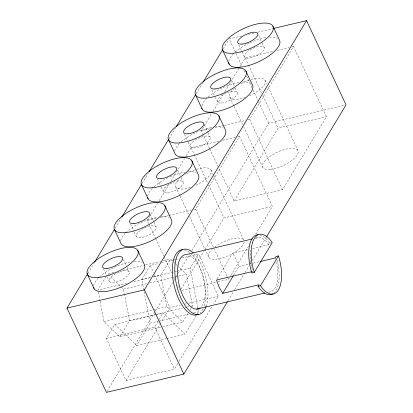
<?xml version="1.0" encoding="UTF-8"?>
<svg xmlns="http://www.w3.org/2000/svg" width="413" height="413" viewBox="0 0 413 413"><rect width="100%" height="100%" fill="white"/><g stroke="black" fill="none" stroke-linecap="round" stroke-linejoin="round"><path stroke-width="0.31" stroke-dasharray="2.06 1.55" d="M87.912 273.354L94.226 262.875M115.165 228.121L121.143 218.193M142.082 183.439L148.06 173.512M169 138.758L175.313 128.278M196.252 93.524L202.566 83.044M223.17 48.842L228.817 39.467M106.022 276.565L97.896 290.06L127.168 283.153M148.551 223.479L147.193 220.578L157.508 203.459M159.17 200.697L169.154 184.126M170.817 181.364L184.461 158.721M186.124 155.959L191.116 147.673L219.029 141.086M209.406 148.257L201.25 130.849L211.57 113.725M212.896 111.52L223.211 94.396M224.879 91.634L239.519 67.329M239.85 66.777L245.177 57.944L273.086 51.357M177.729 363.574L174.4 369.098L126.017 380.512L106.291 338.392L114.737 324.37L155.056 314.861M143.843 290.256L141.762 279.508L150.213 265.487L158.897 263.437M193.718 209.603L195.576 209.164L239.499 136.259L272.384 206.459L255.415 234.63M247.774 119.873L249.633 119.434L293.555 46.53L326.44 116.729L282.518 189.634L234.135 201.048L218.916 168.561M100.085 301.397L103.983 321.551L119.822 336.858L129.574 320.669L124.463 294.211M187.595 313.926L182.716 322.021L166.878 306.714L160.796 275.218L170.548 259.028L172.309 260.727M107.101 391.245L154.958 311.81M155.288 311.263L172.572 282.575M173.899 280.37L174.565 279.265M175.892 277.061L177.889 273.752M178.22 273.2L189.521 254.444M191.844 250.583L268.61 123.157L344.778 105.186M114.737 324.37L136.682 345.578L150.198 323.147L143.961 290.891M106.291 338.392L154.674 326.977L157.921 321.582M159.222 319.43L163.12 312.956L185.065 334.163L195.943 316.11M197.848 307.938L190.145 268.089L198.596 254.072L218.327 296.193L213.666 303.922M126.017 380.512L159.624 324.726M159.96 324.174L169.944 307.608L180.486 305.119M181.075 289.126L203.702 251.569M205.034 249.359L224.001 217.873L272.384 206.459M234.135 201.048L278.057 128.144L326.44 116.729M189.872 310.148L192.468 305.832L186.387 274.335L178.468 266.679M217.13 278.925L232.607 253.231L248.249 249.54M197.259 313.921L198.581 311.732L197.966 308.568M179.061 361.365L212.003 306.683M217.914 281.852L228.461 279.369L229.458 277.712M230.79 275.502L248.425 246.225M233.582 275.301L238.848 266.555L236.107 259.266L232.607 253.231M228.048 300.721L233.366 291.893M234.698 289.689L244.666 273.138M244.997 272.585L248.987 265.967M250.314 263.762L250.98 262.658M252.307 260.448L266.266 237.284M251.853 272.962L252.761 271.455L251.15 265.167A27.872 12.607 76.7 0 1 250.361 250.113M252.632 248.507L268.894 244.672L269.803 243.164L272.224 242.596M241.636 35.967L229.153 38.915L241.941 66.219M248.502 34.346L254.124 33.025M257.867 32.137L272.854 28.605M277.428 50.334L289.214 47.552M291.697 46.968L293.555 46.53M201.25 130.849L210.558 128.655M214.899 127.627L223.583 125.583M224.202 125.433L245.291 120.457M222.752 140.208L235.157 137.281M237.64 136.698L239.499 136.259M147.193 220.578L157.116 218.24M160.218 217.506L168.282 215.607M168.902 215.457L191.234 210.191M255.549 238.187L258.677 237.449M113.88 272.399L107.648 273.871L123.487 289.172L124.339 293.581M122.594 270.345L145.015 265.053M145.639 264.909L160.585 261.377M163.073 260.794L170.548 259.028M161.375 262.854L172.541 260.216M173.161 260.071L175.024 259.632M175.644 259.488L179.366 258.605M181.844 258.022L198.596 254.072M141.762 279.508L150.451 277.459M153.548 276.725L176.501 271.31M177.12 271.165L190.145 268.089M134.019 281.537L150.833 277.567M153.321 276.984L160.796 275.218M123.487 289.172L147.152 283.592M149.645 283.003L178.292 276.245M178.912 276.096L186.387 274.335M238.848 266.555L252.617 263.308M253.241 263.164L258.874 261.832M181.937 290.344L217.295 282.002M103.983 321.551L153.801 309.796M154.426 309.652L166.878 306.714M184.828 304.092L186.072 303.803M188.55 303.214L218.327 296.193M129.574 320.669L156.351 314.35M156.976 314.205L182.505 308.181M184.998 307.592L186.867 307.153M187.487 307.004L188.736 306.709M191.224 306.121L192.468 305.832M155.675 314.711L163.12 312.956M150.198 323.147L158.262 321.247M158.881 321.097L188.653 314.071M193.614 312.904L198.581 311.732M119.822 336.858L162.164 326.869M162.789 326.719L182.716 322.021M136.682 345.578L166.454 338.557M167.074 338.407L185.065 334.163M174.069 262.431L175.386 263.706M175.83 264.129L178.029 266.256M268.894 244.672L265.781 240.882A27.872 12.607 76.7 0 0 255.549 238.492M258.755 35.704L261.914 42.441M262.178 43.004L264.284 47.495M265.048 80.313L266.953 84.371M268.037 86.694L297.933 150.513M245.177 57.944L248.167 64.325M248.435 64.903L261.754 93.333M262.838 95.656L278.057 128.144M238.879 45.141L244.403 56.932M243.846 70.287L245.208 73.194M246.566 76.095L252.013 87.716M253.102 90.039L258.27 101.077M258.543 101.66L268.61 123.157M231.729 80.566L234.883 87.308M235.147 87.871L237.253 92.362M249.633 119.434L282.518 189.634M229.762 97.065L233.841 105.769M234.109 106.347L242.534 124.334M243.624 126.657L262.647 167.265M211.848 90.008L215.008 96.745M215.271 97.308L217.372 101.799M204.435 124.871L207.858 132.17M208.121 132.733L210.222 137.23M209.675 148.835L217.832 166.238M210.991 170.042L213.433 175.262M213.707 175.845L243.876 240.242A19.535 7.315 -25.1 0 0 214.956 246.829M191.116 147.673L207.424 182.484M208.508 184.807L224.001 217.873M184.559 134.313L187.977 141.613M188.24 142.175L190.347 146.667M177.667 170.301L180.827 177.038M181.09 177.6L183.191 182.092M195.576 209.164L227.104 276.467M227.372 277.046L228.461 279.369M175.701 186.795L179.779 195.499M180.053 196.082L188.478 214.063M189.562 216.386L208.586 257M157.529 179.175L160.946 186.48M161.209 187.037L163.316 191.534M150.115 214.042L153.796 221.905M154.059 222.468L156.166 226.959M148.825 224.063L155.345 237.986M155.618 238.564L163.77 255.972M164.044 256.55L171.38 272.219M173.553 276.86L174.369 278.599M177.631 285.559L179.536 289.621M150.213 265.487L153.455 272.41M154.534 274.717L169.944 307.608M130.498 224.042L133.92 231.342M134.184 231.905L136.285 236.396M123.348 259.467L126.765 266.772M127.028 267.33L129.135 271.826M154.674 326.977L174.4 369.098M103.467 268.909L106.89 276.209M107.153 276.772L109.259 281.263M275.135 257.996L275.43 259.137M276.163 261.997L276.746 264.284A27.872 12.607 76.7 0 1 268.083 291.934M98.263 291.95L99.967 300.767M259.762 234.858A30.655 13.866 76.7 0 1 269.803 243.164M277.071 260.025A30.655 13.866 76.7 0 1 274.067 292.889M120.673 240.82A27.872 10.439 -25.1 0 1 125.046 233.562M125.826 232.777A27.872 10.439 -25.1 0 1 157.756 217.031M161.323 216.603A27.872 10.439 -25.1 0 1 169.304 217.728M93.643 285.688A27.872 10.439 -25.1 0 1 98.015 278.429M99.636 276.849A27.872 10.439 -25.1 0 1 113.874 267.516M114.416 267.257A27.872 10.439 -25.1 0 1 131.324 261.801M134.297 261.47A27.872 10.439 -25.1 0 1 142.273 262.596M193.965 253.623A33.443 15.126 76.7 0 1 206.309 305.94M189.598 255.389A27.872 12.607 76.7 0 1 204.172 281.408A27.872 12.607 76.7 0 1 199.778 308.083M147.699 195.953A27.872 10.439 -25.1 0 1 152.072 188.695M154.137 186.722A27.872 10.439 -25.1 0 1 168.473 177.523M170.125 176.764A27.872 10.439 -25.1 0 1 185.385 172.071M188.354 171.741A27.872 10.439 -25.1 0 1 196.335 172.861M174.73 151.091A27.872 10.439 -25.1 0 1 179.103 143.832M181.168 141.855A27.872 10.439 -25.1 0 1 195.504 132.661M196.051 132.403A27.872 10.439 -25.1 0 1 212.416 127.204M215.385 126.874A27.872 10.439 -25.1 0 1 223.361 127.999M228.792 61.356A27.872 10.439 -25.1 0 1 233.164 54.098M235.224 52.121A27.872 10.439 -25.1 0 1 249.56 42.926M250.108 42.668A27.872 10.439 -25.1 0 1 266.473 37.475M269.441 37.144A27.872 10.439 -25.1 0 1 277.422 38.264M201.864 105.692A27.872 10.439 -25.1 0 1 206.133 98.965M208.193 96.988A27.872 10.439 -25.1 0 1 222.535 87.793M223.077 87.535A27.872 10.439 -25.1 0 1 239.442 82.342M242.416 82.006A27.872 10.439 -25.1 0 1 250.392 83.132M184.389 249.834A33.443 15.126 76.7 0 1 201.673 272.002A33.443 15.126 76.7 0 1 203.888 306.513M202.938 308.929A33.443 15.126 76.7 0 1 200.279 312.868M186.614 173.672A19.535 7.315 -25.1 0 1 210.8 169.733A19.535 7.315 -25.1 0 1 194.957 185.716M190.269 187.461A19.535 7.315 -25.1 0 1 176.444 187.709A19.535 7.315 -25.1 0 1 179.727 178.555M244.14 242.214A19.535 7.315 -25.1 0 1 219.685 258.59A19.535 7.315 -25.1 0 1 212.179 249.153M251.063 79.466A19.535 7.315 -25.1 0 1 265.332 82.141A19.535 7.315 -25.1 0 1 249.013 95.986M245.492 97.349A19.535 7.315 -25.1 0 1 230.263 97.757A19.535 7.315 -25.1 0 1 235.684 87.241M240.671 83.942A19.535 7.315 -25.1 0 1 250.479 79.647M144.338 228.012A11.001 4.12 -25.1 0 1 155.835 229.329A11.001 4.12 -25.1 0 1 138.794 237.625A11.001 4.12 -25.1 0 1 143.822 228.26M249.948 49.896A11.001 4.12 -25.1 0 1 264.444 48.522A11.001 4.12 -25.1 0 1 248.941 58.114A11.001 4.12 -25.1 0 1 249.478 50.185M201.033 137.183A11.001 4.12 -25.1 0 1 208.746 141.101A11.001 4.12 -25.1 0 1 191.333 147.534A11.001 4.12 -25.1 0 1 200.506 137.379M119.946 271.78A11.001 4.12 -25.1 0 1 128.107 275.187A11.001 4.12 -25.1 0 1 111.195 282.415A11.001 4.12 -25.1 0 1 116.791 273.127M117.307 272.874A11.001 4.12 -25.1 0 1 119.419 271.976M270.185 169.418A19.535 7.315 -25.1 0 0 298.196 152.48A19.535 7.315 -25.1 0 0 272.487 154.772A19.535 7.315 -25.1 0 0 270.185 169.418M221.621 103.013A11.001 4.12 -25.1 0 0 237.403 93.472A11.001 4.12 -25.1 0 0 222.917 94.758A11.001 4.12 -25.1 0 0 221.621 103.013M167.559 192.742A11.001 4.12 -25.1 0 0 183.346 183.202A11.001 4.12 -25.1 0 0 168.86 184.492A11.001 4.12 -25.1 0 0 167.559 192.742"/><path stroke-width="0.62" d="M227.382 301.82L183.847 374.085L106.435 392.35L66.973 308.108L87.912 273.354M94.556 262.322L114.499 229.225M121.809 217.088L141.747 183.991M149.062 171.854L168.669 139.31M176.31 126.626L195.586 94.629M203.227 81.939L222.839 49.395M66.973 308.108L144.39 289.843L306.565 20.65L346.027 104.892L266.597 236.732M251.507 271.749L216.474 280.019L219.215 287.309L222.715 293.344L233.252 275.848M254.274 272.389L272.224 242.596A30.655 13.866 76.7 0 0 254.31 238.415A30.655 13.866 76.7 0 0 254.274 272.389L251.853 272.962A30.655 13.866 76.7 0 1 258.151 234.723M273.189 293.581A30.655 13.866 76.7 0 1 258.094 286.286L259.003 284.779L222.715 293.344M258.094 286.286L260.515 285.713L278.465 255.921L276.044 256.488L275.135 257.996L260.123 261.537M273.478 28.456L306.565 20.65M252.42 238.926L186.103 254.573A27.872 12.607 76.7 0 0 179.232 285.259A27.872 12.607 76.7 0 0 199.293 308.382M196.645 309.125L264.836 293.034M272.941 26.22L279.518 40.262A27.872 10.439 -25.1 0 1 257.134 62.415A27.872 10.439 -25.1 0 1 228.73 62.564M245.911 71.088L252.488 85.13A27.872 10.439 -25.1 0 1 230.774 106.982A27.872 10.439 -25.1 0 1 201.776 107.999M222.592 50.128L229.169 64.17M218.88 115.955L225.457 129.992A27.872 10.439 -25.1 0 1 205.065 151.235A27.872 10.439 -25.1 0 1 175.112 153.899L168.535 139.857M195.561 94.995L202.138 109.032M191.854 160.817L198.426 174.859A27.872 10.439 -25.1 0 1 176.712 196.712A27.872 10.439 -25.1 0 1 147.72 197.729M164.823 205.684L171.4 219.726A27.872 10.439 -25.1 0 1 151.008 240.965A27.872 10.439 -25.1 0 1 121.05 243.634L114.473 229.592M141.504 184.725L148.081 198.767M137.792 250.552L144.369 264.588A27.872 10.439 -25.1 0 1 122.656 286.446A27.872 10.439 -25.1 0 1 93.658 287.463M144.39 289.843L183.847 374.085M87.448 274.459L94.025 288.496M206.092 306.575A33.443 15.126 76.7 0 1 185.587 306.234A33.443 15.126 76.7 0 1 175.205 263.246A33.443 15.126 76.7 0 1 193.098 252.792M278.465 255.921A30.655 13.866 76.7 0 1 278.424 289.895A30.655 13.866 76.7 0 1 260.515 285.713M198.539 314.21A33.443 15.126 76.7 0 1 174.405 286.617A33.443 15.126 76.7 0 1 182.634 249.689M98.201 277.526A27.872 10.439 -25.1 0 0 138.174 253.36A27.872 10.439 -25.1 0 0 101.484 256.628A27.872 10.439 -25.1 0 0 98.201 277.526M125.227 232.658A27.872 10.439 -25.1 0 0 165.2 208.498A27.872 10.439 -25.1 0 0 128.515 211.761A27.872 10.439 -25.1 0 0 125.227 232.658M106.926 268.435A11.001 4.12 -25.1 0 0 122.707 258.894A11.001 4.12 -25.1 0 0 108.221 260.185A11.001 4.12 -25.1 0 0 106.926 268.435M133.957 223.567A11.001 4.12 -25.1 0 0 149.738 214.027A11.001 4.12 -25.1 0 0 135.252 215.318A11.001 4.12 -25.1 0 0 133.957 223.567M152.258 187.791A27.872 10.439 -25.1 0 0 192.231 163.631A27.872 10.439 -25.1 0 0 155.546 166.893A27.872 10.439 -25.1 0 0 152.258 187.791M179.288 142.929A27.872 10.439 -25.1 0 0 219.262 118.763A27.872 10.439 -25.1 0 0 182.572 122.026A27.872 10.439 -25.1 0 0 179.288 142.929M160.982 178.7A11.001 4.12 -25.1 0 0 176.769 169.165A11.001 4.12 -25.1 0 0 162.283 170.45A11.001 4.12 -25.1 0 0 160.982 178.7M188.013 133.838A11.001 4.12 -25.1 0 0 203.795 124.298A11.001 4.12 -25.1 0 0 189.309 125.588A11.001 4.12 -25.1 0 0 188.013 133.838M233.345 53.194A27.872 10.439 -25.1 0 0 273.318 29.034A27.872 10.439 -25.1 0 0 236.634 32.297A27.872 10.439 -25.1 0 0 233.345 53.194M206.314 98.062A27.872 10.439 -25.1 0 0 246.287 73.901A27.872 10.439 -25.1 0 0 209.603 77.164A27.872 10.439 -25.1 0 0 206.314 98.062M242.075 44.103A11.001 4.12 -25.1 0 0 257.857 34.563A11.001 4.12 -25.1 0 0 243.371 35.854A11.001 4.12 -25.1 0 0 242.075 44.103M215.044 88.971A11.001 4.12 -25.1 0 0 230.826 79.43A11.001 4.12 -25.1 0 0 216.34 80.721A11.001 4.12 -25.1 0 0 215.044 88.971"/></g></svg>
